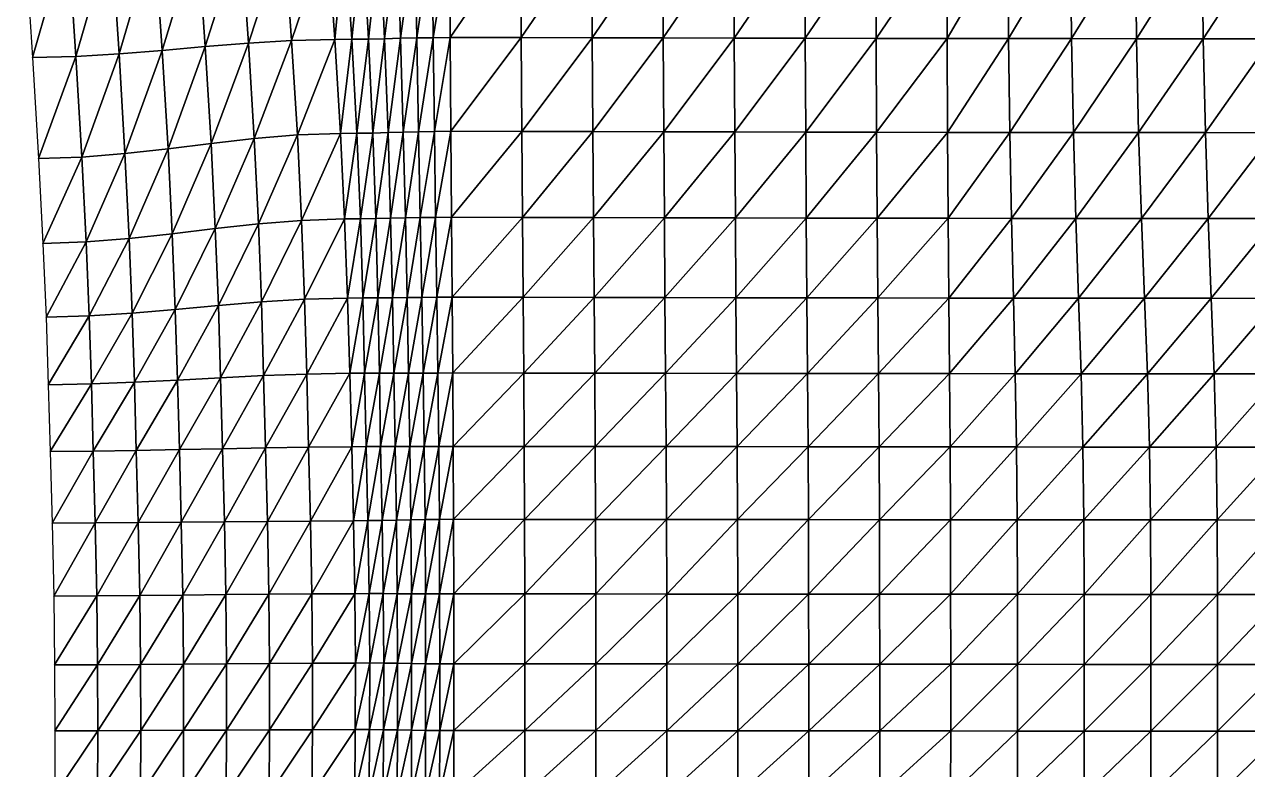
# Model space of a CAD drawing. Header units: millimetres. Extents: x -25.9 to 40.5, y -39.9 to 19.
# Drawn here: x -10.36 to 3.58, y -24.93 to -16.44 of the extents above; entities that cross this region are included whole.
import ezdxf

# ---------------------------------------------------------------- set-up
doc = ezdxf.new("R2010")
doc.units = ezdxf.units.MM
doc.layers.get('0').update_dxf_attribs({"color": 153, "true_color": 0x5890e1})

msp = doc.modelspace()

# ---------------------------------------------------------------- meshes
at = {"color": 81, "true_color": 0x99e499}
mesh = msp.add_polyface(dxfattribs=at)
corners = [(-2.271, -16.595, 13.534), (-3.08, -16.593, 13.652), (-3.073, -17.662, 13.647), (-3.888, -16.591, 13.769), (-3.882, -17.66, 13.767), (-4.697, -16.589, 13.886), (-4.691, -17.658, 13.885), (-5.506, -16.588, 14), (-4.702, -15.41, 13.862), (-5.51, -15.41, 13.975), (-5.499, -17.656, 14.001), (-2.275, -15.413, 13.523), (-3.084, -15.412, 13.636), (-3.893, -15.411, 13.749), (-5.699, -16.59, 14.041), (-5.887, -16.593, 14.083), (-5.866, -17.662, 14.083), (-5.71, -15.41, 14.016), (-5.909, -15.411, 14.056), (-5.687, -17.658, 14.041), (-5.513, -13.981, 13.914), (-5.737, -13.96, 13.955), (-5.515, -12.275, 13.818), (-5.79, -12.259, 13.859), (-5.965, -13.904, 13.995), (-2.42, -10.969, 13.372), (-2.35, -12.569, 13.439), (-1.53, -12.663, 13.344), (-2.298, -14.07, 13.491), (-3.159, -12.466, 13.533), (-3.107, -14.039, 13.596), (-3.229, -10.783, 13.454), (-3.956, -12.371, 13.626), (-3.912, -14.01, 13.701), (-4.015, -10.612, 13.534), (-4.741, -12.302, 13.721), (-4.714, -13.989, 13.807)]
mesh.append_faces([[corners[k] for k in face] for face in [(0, 1, 2), (1, 3, 4), (3, 5, 6), (7, 5, 8), (1, 0, 11), (3, 1, 12), (5, 3, 13), (14, 15, 16), (15, 14, 17), (7, 14, 19), (23, 21, 20), (17, 21, 24), (25, 26, 27), (28, 26, 29), (29, 30, 28), (31, 29, 26), (30, 29, 32), (32, 33, 30), (34, 32, 29), (33, 32, 35), (35, 36, 33), (8, 36, 20), (13, 33, 36), (12, 30, 33), (11, 28, 30), (36, 35, 22)]], dxfattribs={"vtx0": -1, "vtx1": -1, "vtx2": -1, "color": 81})
mesh.append_faces([[corners[k] for k in face] for face in [(5, 7, 10), (14, 7, 9), (21, 17, 9), (24, 18, 17), (36, 8, 13), (33, 13, 12), (30, 12, 11)]], dxfattribs={"vtx0": -1, "vtx2": -1, "color": 81})
mesh.append_faces([[corners[k] for k in face] for face in [(11, 12, 1), (12, 13, 3), (13, 8, 5), (9, 17, 14), (17, 18, 15), (9, 20, 21), (20, 22, 23), (22, 20, 36)]], dxfattribs={"vtx1": -1, "vtx2": -1, "color": 81})
mesh.append_faces([[corners[k] for k in face] for face in [(8, 9, 7), (20, 9, 8)]], dxfattribs={"vtx2": -1, "color": 81})
mesh = msp.add_polyface(dxfattribs=at)
corners = [(4.655, -16.604, 12.679), (3.853, -16.603, 12.753), (3.875, -17.673, 12.714), (4.67, -17.674, 12.633), (3.073, -16.602, 12.832), (3.098, -17.672, 12.8), (2.313, -16.601, 12.915), (2.337, -17.672, 12.89), (1.595, -17.671, 12.983), (3.904, -18.652, 12.664), (3.13, -18.651, 12.757), (2.37, -18.651, 12.852), (5.472, -15.421, 12.648), (4.646, -15.42, 12.711), (3.843, -15.419, 12.779), (3.061, -15.418, 12.851), (2.301, -15.417, 12.928), (1.573, -16.6, 13.003), (5.483, -17.675, 12.558), (4.69, -18.653, 12.576), (5.476, -16.604, 12.611), (1.559, -14.109, 13.004), (2.298, -14.091, 12.929), (2.296, -12.634, 12.922), (3.058, -14.072, 12.859), (3.056, -12.567, 12.856), (3.84, -14.054, 12.792), (3.838, -12.507, 12.793), (4.643, -14.042, 12.729), (4.642, -12.463, 12.732), (1.557, -12.694, 12.991), (2.295, -11.081, 12.905), (3.055, -10.962, 12.843), (3.837, -10.852, 12.782), (4.641, -10.772, 12.723), (5.469, -14.037, 12.667), (5.467, -12.446, 12.673), (1.562, -15.417, 13.009), (5.466, -10.741, 12.666)]
mesh.append_faces([[corners[k] for k in face] for face in [(0, 1, 2), (2, 3, 0), (1, 4, 5), (5, 2, 1), (4, 6, 7), (7, 5, 4), (8, 7, 6), (3, 2, 9), (2, 5, 10), (5, 7, 11), (1, 0, 13), (4, 1, 14), (6, 4, 15), (17, 6, 16), (18, 3, 19), (20, 0, 3), (21, 22, 23), (22, 24, 25), (25, 23, 22), (24, 26, 27), (27, 25, 24), (26, 28, 29), (29, 27, 26), (30, 23, 31), (23, 25, 32), (32, 31, 23), (25, 27, 33), (27, 29, 34), (35, 28, 13), (36, 29, 28), (24, 22, 16), (26, 24, 15), (28, 26, 14)]], dxfattribs={"vtx0": -1, "vtx1": -1, "vtx2": -1, "color": 81})
mesh.append_faces([[corners[k] for k in face] for face in [(28, 35, 36), (29, 36, 38)]], dxfattribs={"vtx0": -1, "vtx2": -1, "color": 81})
mesh.append_faces([[corners[k] for k in face] for face in [(12, 13, 0), (13, 14, 1), (14, 15, 4), (15, 16, 6), (37, 16, 22), (16, 15, 24), (15, 14, 26), (14, 13, 28)]], dxfattribs={"vtx1": -1, "vtx2": -1, "color": 81})
mesh = msp.add_polyface(dxfattribs=at)
corners = [(0.155, -16.599, 13.185), (0.854, -16.6, 13.093), (0.846, -15.416, 13.094), (0.151, -15.415, 13.184), (0.162, -17.67, 13.173), (2.301, -15.417, 12.928), (1.562, -15.417, 13.009), (1.573, -16.6, 13.003), (-0.653, -16.598, 13.3), (-1.462, -16.596, 13.416), (-1.456, -17.666, 13.407), (-2.271, -16.595, 13.534), (-2.265, -17.664, 13.527), (-0.658, -15.414, 13.297), (-1.467, -15.414, 13.41), (-2.275, -15.413, 13.523), (-0.647, -17.668, 13.289), (-0.671, -14.119, 13.278), (-0.698, -12.731, 13.245), (-1.53, -12.663, 13.344), (-1.486, -14.098, 13.385), (-1.589, -11.138, 13.287), (-2.35, -12.569, 13.439), (-2.298, -14.07, 13.491), (0.148, -14.126, 13.169), (0.146, -12.755, 13.142), (0.145, -11.302, 13.103), (-0.734, -11.26, 13.198), (0.843, -14.122, 13.083), (1.559, -14.109, 13.004), (1.557, -12.694, 12.991), (0.841, -12.738, 13.065), (2.296, -12.634, 12.922), (1.556, -11.191, 12.97), (0.84, -11.271, 13.036), (2.298, -14.091, 12.929)]
mesh.append_faces([[corners[k] for k in face] for face in [(0, 1, 2), (1, 7, 6), (8, 9, 10), (9, 11, 12), (9, 8, 13), (11, 9, 14), (0, 8, 16), (17, 18, 19), (19, 20, 17), (21, 19, 18), (20, 19, 22), (22, 23, 20), (18, 17, 24), (27, 18, 25), (14, 20, 23), (13, 17, 20), (28, 29, 30), (30, 31, 28), (32, 30, 29), (31, 30, 33), (33, 34, 31), (29, 28, 2), (35, 29, 6), (25, 31, 34), (24, 28, 31)]], dxfattribs={"vtx0": -1, "vtx1": -1, "vtx2": -1, "color": 81})
mesh.append_faces([[corners[k] for k in face] for face in [(1, 0, 4), (8, 0, 3), (17, 13, 3), (23, 15, 14), (20, 14, 13), (28, 24, 3), (34, 26, 25), (31, 25, 24)]], dxfattribs={"vtx0": -1, "vtx2": -1, "color": 81})
mesh.append_faces([[corners[k] for k in face] for face in [(5, 6, 7), (6, 2, 1), (3, 13, 8), (13, 14, 9), (14, 15, 11), (3, 24, 17), (24, 25, 18), (25, 26, 27), (3, 2, 28), (2, 6, 29)]], dxfattribs={"vtx1": -1, "vtx2": -1, "color": 81})
mesh.append_faces([[corners[k] for k in face] for face in [(2, 3, 0)]], dxfattribs={"vtx2": -1, "color": 81})
mesh = msp.add_polyface(dxfattribs=at)
corners = [(-5.887, -16.593, 14.083), (-6.071, -16.597, 14.125), (-6.041, -17.667, 14.125), (-6.255, -16.601, 14.168), (-6.214, -17.671, 14.168), (-6.439, -16.605, 14.21), (-6.389, -17.676, 14.211), (-6.627, -16.608, 14.252), (-6.569, -17.679, 14.252), (-6.82, -16.61, 14.293), (-6.707, -15.414, 14.219), (-6.906, -15.415, 14.26), (-6.756, -17.682, 14.293), (-5.909, -15.411, 14.056), (-6.108, -15.412, 14.097), (-6.308, -15.413, 14.138), (-6.507, -15.413, 14.178), (-7.313, -16.621, 14.308), (-7.805, -16.651, 14.32), (-7.74, -17.739, 14.323), (-8.297, -16.691, 14.33), (-8.231, -17.795, 14.333), (-8.788, -16.734, 14.339), (-8.721, -17.855, 14.342), (-9.28, -16.774, 14.349), (-9.212, -17.911, 14.352), (-9.772, -16.803, 14.361), (-9.704, -17.952, 14.365), (-7.399, -15.415, 14.275), (-10.265, -16.815, 14.376), (-9.864, -15.414, 14.353), (-10.357, -15.414, 14.368), (-7.892, -15.415, 14.291), (-8.385, -15.414, 14.306), (-8.878, -15.414, 14.322), (-9.371, -15.414, 14.337), (-7.248, -17.698, 14.31), (-6.641, -13.667, 14.112), (-6.419, -13.744, 14.074), (-6.193, -13.828, 14.034), (-9.995, -13.836, 14.322), (-9.505, -13.799, 14.301), (-9.018, -13.748, 14.277), (-8.531, -13.693, 14.253), (-8.044, -13.642, 14.229)]
mesh.append_faces([[corners[k] for k in face] for face in [(0, 1, 2), (1, 3, 4), (3, 5, 6), (5, 7, 8), (9, 7, 10), (1, 0, 13), (3, 1, 14), (5, 3, 15), (7, 5, 16), (17, 18, 19), (18, 20, 21), (20, 22, 23), (22, 24, 25), (24, 26, 27), (29, 26, 30), (18, 17, 28), (20, 18, 32), (22, 20, 33), (24, 22, 34), (26, 24, 35), (9, 17, 36)]], dxfattribs={"vtx0": -1, "vtx1": -1, "vtx2": -1, "color": 81})
mesh.append_faces([[corners[k] for k in face] for face in [(7, 9, 12), (17, 9, 11), (37, 16, 15), (38, 15, 14), (39, 14, 13)]], dxfattribs={"vtx0": -1, "vtx2": -1, "color": 81})
mesh.append_faces([[corners[k] for k in face] for face in [(13, 14, 1), (14, 15, 3), (15, 16, 5), (16, 10, 7), (11, 28, 17), (28, 32, 18), (32, 33, 20), (33, 34, 22), (34, 35, 24), (35, 30, 26), (31, 30, 40), (30, 35, 41), (35, 34, 42), (34, 33, 43), (33, 32, 44)]], dxfattribs={"vtx1": -1, "vtx2": -1, "color": 81})
mesh.append_faces([[corners[k] for k in face] for face in [(10, 11, 9), (30, 31, 29)]], dxfattribs={"vtx2": -1, "color": 81})
mesh = msp.add_polyface(dxfattribs=at)
corners = [(-7.74, -17.739, 14.323), (-7.248, -17.698, 14.31), (-7.313, -16.621, 14.308), (-8.231, -17.795, 14.333), (-7.805, -16.651, 14.32), (-8.721, -17.855, 14.342), (-8.297, -16.691, 14.33), (-9.212, -17.911, 14.352), (-8.788, -16.734, 14.339), (-9.704, -17.952, 14.365), (-9.28, -16.774, 14.349), (-7.692, -18.711, 14.305), (-7.201, -18.672, 14.288), (-8.183, -18.766, 14.319), (-8.673, -18.824, 14.332), (-9.164, -18.879, 14.346), (-9.655, -18.918, 14.363), (-7.657, -19.601, 14.271), (-7.166, -19.571, 14.248), (-8.148, -19.643, 14.292), (-8.639, -19.688, 14.311), (-9.129, -19.729, 14.331), (-9.62, -19.76, 14.354), (-7.632, -20.441, 14.226), (-7.141, -20.423, 14.196), (-8.122, -20.466, 14.253), (-8.613, -20.492, 14.28), (-9.104, -20.517, 14.308), (-9.595, -20.535, 14.338), (-10.196, -17.968, 14.382), (-9.772, -16.803, 14.361), (-10.265, -16.815, 14.376), (-10.147, -18.935, 14.385), (-10.111, -19.774, 14.381), (-10.086, -20.544, 14.37)]
mesh.append_faces([[corners[k] for k in face] for face in [(0, 1, 2), (3, 0, 4), (5, 3, 6), (7, 5, 8), (9, 7, 10), (1, 0, 11), (11, 12, 1), (0, 3, 13), (13, 11, 0), (3, 5, 14), (14, 13, 3), (5, 7, 15), (15, 14, 5), (7, 9, 16), (16, 15, 7), (12, 11, 17), (17, 18, 12), (11, 13, 19), (19, 17, 11), (13, 14, 20), (20, 19, 13), (14, 15, 21), (21, 20, 14), (15, 16, 22), (22, 21, 15), (18, 17, 23), (23, 24, 18), (17, 19, 25), (25, 23, 17), (19, 20, 26), (26, 25, 19), (20, 21, 27), (27, 26, 20), (21, 22, 28), (28, 27, 21), (29, 9, 30), (32, 16, 9), (33, 22, 16), (34, 28, 22)]], dxfattribs={"vtx0": -1, "vtx1": -1, "vtx2": -1, "color": 81})
mesh.append_faces([[corners[k] for k in face] for face in [(30, 31, 29), (9, 29, 32), (16, 32, 33), (22, 33, 34)]], dxfattribs={"vtx0": -1, "vtx2": -1, "color": 81})
mesh = msp.add_polyface(dxfattribs=at)
corners = [(-6.041, -17.667, 14.125), (-5.866, -17.662, 14.083), (-5.887, -16.593, 14.083), (-6.214, -17.671, 14.168), (-6.071, -16.597, 14.125), (-6.389, -17.676, 14.211), (-6.255, -16.601, 14.168), (-6.569, -17.679, 14.252), (-6.439, -16.605, 14.21), (-6.017, -18.644, 14.103), (-5.847, -18.64, 14.062), (-6.185, -18.647, 14.145), (-6.355, -18.65, 14.186), (-6.528, -18.653, 14.227), (-5.997, -19.551, 14.064), (-5.829, -19.55, 14.024), (-6.163, -19.553, 14.104), (-6.331, -19.554, 14.144), (-6.501, -19.556, 14.183), (-5.981, -20.412, 14.013), (-5.814, -20.412, 13.975), (-6.147, -20.412, 14.051), (-6.313, -20.412, 14.089), (-6.481, -20.412, 14.127), (-6.299, -21.248, 14.029), (-6.756, -17.682, 14.293), (-6.627, -16.608, 14.252), (-6.709, -18.655, 14.267), (-6.675, -19.557, 14.221), (-6.65, -20.414, 14.164), (-7.166, -19.571, 14.248), (-7.141, -20.423, 14.196), (-7.201, -18.672, 14.288), (-7.248, -17.698, 14.31), (-6.82, -16.61, 14.293)]
mesh.append_faces([[corners[k] for k in face] for face in [(0, 1, 2), (3, 0, 4), (5, 3, 6), (7, 5, 8), (1, 0, 9), (9, 10, 1), (0, 3, 11), (11, 9, 0), (3, 5, 12), (12, 11, 3), (5, 7, 13), (13, 12, 5), (10, 9, 14), (14, 15, 10), (9, 11, 16), (16, 14, 9), (11, 12, 17), (17, 16, 11), (12, 13, 18), (18, 17, 12), (15, 14, 19), (19, 20, 15), (14, 16, 21), (21, 19, 14), (16, 17, 22), (22, 21, 16), (17, 18, 23), (23, 22, 17), (21, 22, 24), (25, 7, 26), (27, 13, 7), (28, 18, 13), (29, 23, 18), (28, 30, 31), (27, 32, 30), (25, 33, 32)]], dxfattribs={"vtx0": -1, "vtx1": -1, "vtx2": -1, "color": 81})
mesh.append_faces([[corners[k] for k in face] for face in [(7, 25, 27), (13, 27, 28), (18, 28, 29), (31, 29, 28), (30, 28, 27), (32, 27, 25), (33, 25, 34)]], dxfattribs={"vtx0": -1, "vtx2": -1, "color": 81})
mesh = msp.add_polyface(dxfattribs=at)
corners = [(-3.073, -17.662, 13.647), (-2.265, -17.664, 13.527), (-2.271, -16.595, 13.534), (-3.882, -17.66, 13.767), (-3.08, -16.593, 13.652), (-4.691, -17.658, 13.885), (-3.888, -16.591, 13.769), (-3.066, -18.641, 13.625), (-3.875, -18.639, 13.745), (-4.684, -18.637, 13.864), (-2.257, -18.643, 13.505), (-3.059, -19.551, 13.59), (-3.867, -19.549, 13.709), (-4.676, -19.548, 13.828), (-2.25, -19.553, 13.47), (-3.052, -20.413, 13.543), (-3.86, -20.412, 13.662), (-4.669, -20.411, 13.781), (-4.663, -21.247, 13.727), (-5.499, -17.656, 14.001), (-4.697, -16.589, 13.886), (-5.492, -18.636, 13.981), (-5.485, -19.546, 13.946), (-5.478, -20.41, 13.9), (-5.472, -21.247, 13.847), (-5.866, -17.662, 14.083), (-5.687, -17.658, 14.041), (-5.699, -16.59, 14.041), (-5.847, -18.64, 14.062), (-5.673, -18.638, 14.021), (-5.829, -19.55, 14.024), (-5.659, -19.548, 13.985), (-5.814, -20.412, 13.975), (-5.647, -20.411, 13.937), (-5.802, -21.249, 13.919), (-5.637, -21.248, 13.883), (-5.506, -16.588, 14)]
mesh.append_faces([[corners[k] for k in face] for face in [(0, 1, 2), (3, 0, 4), (5, 3, 6), (1, 0, 7), (0, 3, 8), (8, 7, 0), (3, 5, 9), (9, 8, 3), (10, 7, 11), (7, 8, 12), (12, 11, 7), (8, 9, 13), (13, 12, 8), (14, 11, 15), (11, 12, 16), (16, 15, 11), (12, 13, 17), (17, 16, 12), (16, 17, 18), (19, 5, 20), (21, 9, 5), (22, 13, 9), (23, 17, 13), (25, 26, 27), (26, 25, 28), (28, 29, 26), (29, 28, 30), (30, 31, 29), (31, 30, 32), (32, 33, 31), (33, 32, 34), (23, 33, 35), (22, 31, 33), (21, 29, 31), (19, 26, 29)]], dxfattribs={"vtx0": -1, "vtx1": -1, "vtx2": -1, "color": 81})
mesh.append_faces([[corners[k] for k in face] for face in [(5, 19, 21), (9, 21, 22), (13, 22, 23), (17, 23, 24), (33, 23, 22), (31, 22, 21), (29, 21, 19), (26, 19, 36)]], dxfattribs={"vtx0": -1, "vtx2": -1, "color": 81})
mesh = msp.add_polyface(dxfattribs=at)
corners = [(2.313, -16.601, 12.915), (1.573, -16.6, 13.003), (1.595, -17.671, 12.983), (0.854, -16.6, 13.093), (0.869, -17.67, 13.078), (2.337, -17.672, 12.89), (1.623, -18.65, 12.95), (0.889, -18.649, 13.049), (2.37, -18.651, 12.852), (1.654, -19.559, 12.907), (0.911, -19.558, 13.01), (2.405, -19.56, 12.805), (1.682, -20.42, 12.855), (0.931, -20.419, 12.961), (0.162, -17.67, 13.173), (0.169, -18.648, 13.148), (0.176, -19.557, 13.113), (0.183, -20.418, 13.067), (-1.456, -17.666, 13.407), (-0.647, -17.668, 13.289), (-0.653, -16.598, 13.3), (-2.265, -17.664, 13.527), (-1.462, -16.596, 13.416), (-1.449, -18.645, 13.384), (-0.64, -18.647, 13.265), (-2.257, -18.643, 13.505), (-3.066, -18.641, 13.625), (-1.441, -19.555, 13.35), (-0.632, -19.556, 13.231), (-2.25, -19.553, 13.47), (-3.059, -19.551, 13.59), (-1.434, -20.416, 13.305), (-0.625, -20.417, 13.186), (-2.243, -20.415, 13.424), (-3.052, -20.413, 13.543), (0.155, -16.599, 13.185)]
mesh.append_faces([[corners[k] for k in face] for face in [(0, 1, 2), (1, 3, 4), (4, 2, 1), (5, 2, 6), (2, 4, 7), (7, 6, 2), (8, 6, 9), (6, 7, 10), (10, 9, 6), (11, 9, 12), (9, 10, 13), (13, 12, 9), (14, 4, 3), (15, 7, 4), (16, 10, 7), (17, 13, 10), (18, 19, 20), (21, 18, 22), (19, 18, 23), (23, 24, 19), (18, 21, 25), (25, 23, 18), (26, 25, 21), (24, 23, 27), (27, 28, 24), (23, 25, 29), (29, 27, 23), (30, 29, 25), (28, 27, 31), (31, 32, 28), (27, 29, 33), (33, 31, 27), (34, 33, 29), (16, 28, 32), (15, 24, 28), (14, 19, 24)]], dxfattribs={"vtx0": -1, "vtx1": -1, "vtx2": -1, "color": 81})
mesh.append_faces([[corners[k] for k in face] for face in [(4, 14, 15), (7, 15, 16), (10, 16, 17), (32, 17, 16), (28, 16, 15), (24, 15, 14), (19, 14, 35)]], dxfattribs={"vtx0": -1, "vtx2": -1, "color": 81})
mesh = msp.add_polyface(dxfattribs=at)
corners = [(6.363, -18.655, 12.435), (5.49, -18.654, 12.493), (5.497, -19.563, 12.418), (3.904, -18.652, 12.664), (4.69, -18.653, 12.576), (4.67, -17.674, 12.633), (3.13, -18.651, 12.757), (3.875, -17.673, 12.714), (2.37, -18.651, 12.852), (3.098, -17.672, 12.8), (1.623, -18.65, 12.95), (2.337, -17.672, 12.89), (3.934, -19.561, 12.607), (4.711, -19.562, 12.511), (3.165, -19.56, 12.705), (2.405, -19.56, 12.805), (1.654, -19.559, 12.907), (3.963, -20.422, 12.542), (4.731, -20.423, 12.44), (3.198, -20.421, 12.646), (2.438, -20.421, 12.75), (1.682, -20.42, 12.855), (3.984, -21.257, 12.473), (4.747, -21.257, 12.366), (3.223, -21.256, 12.581), (2.463, -21.255, 12.688), (1.704, -21.255, 12.796), (5.51, -21.258, 12.258), (4.754, -22.087, 12.291), (5.515, -22.088, 12.181), (5.504, -20.424, 12.339), (1.714, -22.085, 12.732), (2.474, -22.085, 12.622), (3.234, -22.086, 12.511), (3.994, -22.087, 12.401), (5.483, -17.675, 12.558)]
mesh.append_faces([[corners[k] for k in face] for face in [(3, 4, 5), (6, 3, 7), (8, 6, 9), (10, 8, 11), (4, 3, 12), (12, 13, 4), (3, 6, 14), (14, 12, 3), (6, 8, 15), (15, 14, 6), (16, 15, 8), (13, 12, 17), (17, 18, 13), (12, 14, 19), (19, 17, 12), (14, 15, 20), (20, 19, 14), (21, 20, 15), (18, 17, 22), (22, 23, 18), (17, 19, 24), (24, 22, 17), (19, 20, 25), (25, 24, 19), (26, 25, 20), (27, 23, 28), (30, 18, 23), (25, 26, 31), (2, 13, 18), (24, 25, 32), (1, 4, 13), (22, 24, 33), (23, 22, 34)]], dxfattribs={"vtx0": -1, "vtx1": -1, "vtx2": -1, "color": 81})
mesh.append_faces([[corners[k] for k in face] for face in [(0, 1, 2), (23, 27, 30), (18, 30, 2), (13, 2, 1), (4, 1, 35)]], dxfattribs={"vtx0": -1, "vtx2": -1, "color": 81})
mesh.append_faces([[corners[k] for k in face] for face in [(31, 32, 25), (32, 33, 24), (33, 34, 22), (34, 28, 23)]], dxfattribs={"vtx1": -1, "vtx2": -1, "color": 81})
mesh.append_faces([[corners[k] for k in face] for face in [(28, 29, 27)]], dxfattribs={"vtx2": -1, "color": 81})
mesh = msp.add_polyface(dxfattribs=at)
corners = [(-7.083, -22.929, 14.026), (-7.573, -22.933, 14.067), (-7.566, -23.721, 14.017), (-8.063, -22.937, 14.109), (-8.055, -23.725, 14.062), (-8.553, -22.941, 14.151), (-8.545, -23.728, 14.106), (-9.043, -22.945, 14.193), (-9.034, -23.732, 14.151), (-9.533, -22.949, 14.234), (-9.524, -23.735, 14.194), (-10.023, -22.953, 14.274), (-9.551, -22.117, 14.275), (-10.042, -22.121, 14.314), (-7.099, -22.098, 14.08), (-7.589, -22.102, 14.119), (-10.014, -23.737, 14.236), (-8.08, -22.106, 14.158), (-8.57, -22.11, 14.197), (-9.061, -22.113, 14.236), (-7.141, -20.423, 14.196), (-7.632, -20.441, 14.226), (-7.61, -21.264, 14.173), (-7.12, -21.256, 14.138), (-8.122, -20.466, 14.253), (-8.101, -21.274, 14.208), (-8.613, -20.492, 14.28), (-8.592, -21.284, 14.242), (-9.104, -20.517, 14.308), (-9.083, -21.294, 14.276), (-9.595, -20.535, 14.338), (-9.573, -21.302, 14.311), (-10.064, -21.307, 14.348), (-10.086, -20.544, 14.37)]
mesh.append_faces([[corners[k] for k in face] for face in [(0, 1, 2), (1, 3, 4), (4, 2, 1), (3, 5, 6), (6, 4, 3), (5, 7, 8), (7, 9, 10), (11, 9, 12), (3, 1, 15), (5, 3, 17), (7, 5, 18), (9, 7, 19), (20, 21, 22), (22, 23, 20), (21, 24, 25), (25, 22, 21), (24, 26, 27), (27, 25, 24), (26, 28, 29), (29, 27, 26), (28, 30, 31), (31, 29, 28), (29, 31, 12), (27, 29, 19), (25, 27, 18), (22, 25, 17), (32, 31, 30), (23, 22, 15)]], dxfattribs={"vtx0": -1, "vtx1": -1, "vtx2": -1, "color": 81})
mesh.append_faces([[corners[k] for k in face] for face in [(9, 11, 16), (31, 32, 13), (30, 33, 32)]], dxfattribs={"vtx0": -1, "vtx2": -1, "color": 81})
mesh.append_faces([[corners[k] for k in face] for face in [(14, 15, 1), (15, 17, 3), (17, 18, 5), (18, 19, 7), (19, 12, 9), (13, 12, 31), (12, 19, 29), (19, 18, 27), (18, 17, 25), (17, 15, 22), (15, 14, 23)]], dxfattribs={"vtx1": -1, "vtx2": -1, "color": 81})
mesh.append_faces([[corners[k] for k in face] for face in [(12, 13, 11)]], dxfattribs={"vtx2": -1, "color": 81})
mesh = msp.add_polyface(dxfattribs=at)
corners = [(-5.814, -20.412, 13.975), (-5.981, -20.412, 14.013), (-5.968, -21.249, 13.956), (-6.147, -20.412, 14.051), (-6.133, -21.249, 13.992), (-6.299, -21.248, 14.029), (-6.313, -20.412, 14.089), (-6.481, -20.412, 14.127), (-6.464, -21.249, 14.065), (-6.608, -22.094, 14.041), (-6.445, -22.092, 14.005), (-6.629, -21.251, 14.101), (-6.282, -22.09, 13.969), (-6.119, -22.087, 13.934), (-5.956, -22.085, 13.898), (-5.802, -21.249, 13.919), (-6.65, -20.414, 14.164), (-5.949, -22.927, 13.843), (-6.109, -22.926, 13.879), (-6.105, -23.719, 13.824), (-5.946, -23.722, 13.788), (-6.269, -22.924, 13.914), (-6.264, -23.716, 13.86), (-6.43, -22.924, 13.95), (-6.424, -23.715, 13.896), (-6.592, -22.926, 13.986), (-6.586, -23.716, 13.932), (-5.793, -22.082, 13.862), (-7.566, -23.721, 14.017), (-7.076, -23.718, 13.974), (-7.083, -22.929, 14.026), (-7.099, -22.098, 14.08), (-7.573, -22.933, 14.067), (-7.12, -21.256, 14.138), (-7.141, -20.423, 14.196)]
mesh.append_faces([[corners[k] for k in face] for face in [(0, 1, 2), (1, 3, 4), (4, 2, 1), (5, 4, 3), (6, 7, 8), (8, 5, 6), (5, 8, 10), (4, 5, 12), (2, 4, 13), (15, 2, 14), (11, 8, 7), (17, 18, 19), (19, 20, 17), (18, 21, 22), (22, 19, 18), (21, 23, 24), (24, 22, 21), (25, 23, 10), (26, 24, 23), (18, 17, 14), (21, 18, 13), (23, 21, 12), (28, 29, 30), (32, 30, 31), (25, 30, 29), (11, 33, 31), (16, 34, 33)]], dxfattribs={"vtx0": -1, "vtx1": -1, "vtx2": -1, "color": 81})
mesh.append_faces([[corners[k] for k in face] for face in [(8, 11, 9), (7, 16, 11), (23, 25, 26), (30, 25, 9), (29, 26, 25), (33, 11, 16)]], dxfattribs={"vtx0": -1, "vtx2": -1, "color": 81})
mesh.append_faces([[corners[k] for k in face] for face in [(9, 10, 8), (10, 12, 5), (12, 13, 4), (13, 14, 2), (27, 14, 17), (14, 13, 18), (13, 12, 21), (12, 10, 23), (9, 31, 30)]], dxfattribs={"vtx1": -1, "vtx2": -1, "color": 81})
mesh.append_faces([[corners[k] for k in face] for face in [(10, 9, 25), (31, 9, 11)]], dxfattribs={"vtx2": -1, "color": 81})
mesh = msp.add_polyface(dxfattribs=at)
corners = [(-2.243, -20.415, 13.424), (-3.052, -20.413, 13.543), (-3.046, -21.249, 13.489), (-3.86, -20.412, 13.662), (-3.854, -21.248, 13.608), (-4.663, -21.247, 13.727), (-5.468, -22.078, 13.791), (-4.659, -22.079, 13.671), (-5.472, -21.247, 13.847), (-3.85, -22.079, 13.551), (-3.041, -22.08, 13.431), (-2.237, -21.25, 13.371), (-4.669, -20.411, 13.781), (-3.039, -22.93, 13.373), (-3.848, -22.929, 13.494), (-3.847, -23.726, 13.435), (-4.656, -22.928, 13.616), (-4.655, -23.726, 13.558), (-5.465, -22.927, 13.736), (-5.464, -23.725, 13.68), (-2.233, -22.081, 13.312), (-5.802, -21.249, 13.919), (-5.637, -21.248, 13.883), (-5.647, -20.411, 13.937), (-5.968, -21.249, 13.956), (-5.814, -20.412, 13.975), (-5.63, -22.08, 13.827), (-5.478, -20.41, 13.9), (-5.956, -22.085, 13.898), (-5.793, -22.082, 13.862), (-5.627, -22.928, 13.772), (-5.788, -22.928, 13.808), (-5.786, -23.724, 13.752), (-5.626, -23.726, 13.716), (-5.949, -22.927, 13.843), (-5.946, -23.722, 13.788)]
mesh.append_faces([[corners[k] for k in face] for face in [(0, 1, 2), (1, 3, 4), (4, 2, 1), (5, 4, 3), (4, 5, 7), (2, 4, 9), (11, 2, 10), (8, 5, 12), (13, 14, 15), (14, 16, 17), (17, 15, 14), (18, 16, 7), (19, 17, 16), (14, 13, 10), (16, 14, 9), (21, 22, 23), (24, 21, 25), (8, 22, 26), (22, 21, 29), (30, 31, 32), (32, 33, 30), (31, 34, 35), (35, 32, 31), (31, 30, 26), (34, 31, 29), (18, 30, 33)]], dxfattribs={"vtx0": -1, "vtx1": -1, "vtx2": -1, "color": 81})
mesh.append_faces([[corners[k] for k in face] for face in [(5, 8, 6), (16, 18, 19), (22, 8, 27), (30, 18, 6), (33, 19, 18)]], dxfattribs={"vtx0": -1, "vtx2": -1, "color": 81})
mesh.append_faces([[corners[k] for k in face] for face in [(6, 7, 5), (7, 9, 4), (9, 10, 2), (20, 10, 13), (10, 9, 14), (9, 7, 16), (28, 29, 21), (29, 26, 22), (6, 26, 30), (26, 29, 31)]], dxfattribs={"vtx1": -1, "vtx2": -1, "color": 81})
mesh.append_faces([[corners[k] for k in face] for face in [(7, 6, 18), (26, 6, 8)]], dxfattribs={"vtx2": -1, "color": 81})
mesh = msp.add_polyface(dxfattribs=at)
corners = [(1.716, -22.934, 12.666), (0.956, -22.933, 12.777), (0.957, -23.731, 12.711), (0.196, -22.933, 12.888), (0.954, -22.084, 12.842), (0.194, -22.083, 12.952), (0.197, -23.73, 12.82), (1.714, -22.085, 12.732), (2.438, -20.421, 12.75), (1.682, -20.42, 12.855), (1.704, -21.255, 12.796), (0.931, -20.419, 12.961), (0.946, -21.254, 12.904), (0.189, -21.253, 13.013), (0.183, -20.418, 13.067), (-0.625, -20.417, 13.186), (-1.434, -20.416, 13.305), (-1.428, -21.251, 13.252), (-0.619, -21.252, 13.133), (-2.243, -20.415, 13.424), (-2.237, -21.25, 13.371), (-3.046, -21.249, 13.489), (-0.615, -22.083, 13.072), (-3.041, -22.08, 13.431), (-2.233, -22.081, 13.312), (-1.424, -22.082, 13.192), (-0.613, -22.932, 13.008), (-1.422, -22.931, 13.13), (-1.421, -23.729, 13.065), (-0.612, -23.73, 12.942), (-2.23, -22.93, 13.251), (-2.229, -23.728, 13.188), (-3.039, -22.93, 13.373), (-3.038, -23.727, 13.312)]
mesh.append_faces([[corners[k] for k in face] for face in [(0, 1, 2), (3, 1, 4), (1, 0, 7), (8, 9, 10), (9, 11, 12), (12, 10, 9), (10, 12, 4), (13, 12, 11), (15, 16, 17), (17, 18, 15), (16, 19, 20), (20, 17, 16), (21, 20, 19), (13, 18, 22), (14, 15, 18), (17, 20, 24), (18, 17, 25), (26, 27, 28), (28, 29, 26), (27, 30, 31), (31, 28, 27), (30, 32, 33), (33, 31, 30), (27, 26, 22), (30, 27, 25), (32, 30, 24), (3, 26, 29)]], dxfattribs={"vtx0": -1, "vtx1": -1, "vtx2": -1, "color": 81})
mesh.append_faces([[corners[k] for k in face] for face in [(1, 3, 6), (12, 13, 5), (11, 14, 13), (18, 13, 14), (26, 3, 5), (29, 6, 3)]], dxfattribs={"vtx0": -1, "vtx2": -1, "color": 81})
mesh.append_faces([[corners[k] for k in face] for face in [(7, 4, 1), (5, 4, 12), (4, 7, 10), (23, 24, 20), (24, 25, 17), (25, 22, 18), (5, 22, 26), (22, 25, 27), (25, 24, 30)]], dxfattribs={"vtx1": -1, "vtx2": -1, "color": 81})
mesh.append_faces([[corners[k] for k in face] for face in [(4, 5, 3), (22, 5, 13)]], dxfattribs={"vtx2": -1, "color": 81})
mesh = msp.add_polyface(dxfattribs=at)
corners = [(4.757, -22.937, 12.22), (3.997, -22.936, 12.331), (3.998, -23.734, 12.263), (4.758, -23.735, 12.152), (3.236, -22.936, 12.443), (3.237, -23.733, 12.375), (2.476, -22.935, 12.555), (2.477, -23.733, 12.488), (1.716, -22.934, 12.666), (1.717, -23.732, 12.6), (3.998, -24.494, 12.193), (4.758, -24.495, 12.083), (3.238, -24.493, 12.304), (2.477, -24.492, 12.416), (1.717, -24.492, 12.528), (3.997, -25.229, 12.116), (4.757, -25.23, 12.008), (3.237, -25.228, 12.225), (2.477, -25.227, 12.335), (1.717, -25.227, 12.445), (3.996, -25.953, 12.027), (3.236, -25.953, 12.133), (2.476, -25.952, 12.241), (1.716, -25.951, 12.347), (5.515, -22.088, 12.181), (4.754, -22.087, 12.291), (3.994, -22.087, 12.401), (3.234, -22.086, 12.511), (5.517, -25.23, 11.904), (4.756, -25.954, 11.922), (2.474, -22.085, 12.622), (5.518, -24.495, 11.976), (1.714, -22.085, 12.732), (5.518, -23.736, 12.043), (5.517, -22.938, 12.11)]
mesh.append_faces([[corners[k] for k in face] for face in [(0, 1, 2), (2, 3, 0), (1, 4, 5), (5, 2, 1), (4, 6, 7), (7, 5, 4), (6, 8, 9), (9, 7, 6), (3, 2, 10), (10, 11, 3), (2, 5, 12), (12, 10, 2), (5, 7, 13), (13, 12, 5), (7, 9, 14), (14, 13, 7), (11, 10, 15), (15, 16, 11), (10, 12, 17), (17, 15, 10), (12, 13, 18), (18, 17, 12), (13, 14, 19), (19, 18, 13), (16, 15, 20), (15, 17, 21), (17, 18, 22), (22, 21, 17), (18, 19, 23), (23, 22, 18), (1, 0, 25), (4, 1, 26), (28, 16, 29), (6, 4, 27), (31, 11, 16), (8, 6, 30), (33, 3, 11), (34, 0, 3)]], dxfattribs={"vtx0": -1, "vtx1": -1, "vtx2": -1, "color": 81})
mesh.append_faces([[corners[k] for k in face] for face in [(24, 25, 0), (25, 26, 1), (26, 27, 4), (27, 30, 6), (30, 32, 8)]], dxfattribs={"vtx1": -1, "vtx2": -1, "color": 81})
mesh = msp.add_polyface(dxfattribs=at)
corners = [(-9.034, -23.732, 14.151), (-8.545, -23.728, 14.106), (-8.553, -22.941, 14.151), (-9.524, -23.735, 14.194), (-9.043, -22.945, 14.193), (-7.566, -23.721, 14.017), (-8.055, -23.725, 14.062), (-8.055, -24.48, 14.008), (-7.566, -24.478, 13.962), (-8.544, -24.483, 14.055), (-9.033, -24.485, 14.101), (-9.522, -24.487, 14.146), (-8.059, -25.216, 13.942), (-7.57, -25.216, 13.894), (-8.547, -25.217, 13.99), (-9.036, -25.217, 14.037), (-9.524, -25.217, 14.084), (-8.064, -25.943, 13.856), (-7.576, -25.944, 13.808), (-8.553, -25.942, 13.904), (-9.041, -25.941, 13.953), (-9.529, -25.939, 14), (-7.088, -25.946, 13.76), (-7.581, -26.676, 13.696), (-8.069, -26.674, 13.743), (-8.557, -26.671, 13.791), (-9.045, -26.669, 13.839), (-9.533, -26.666, 13.887), (-10.014, -23.737, 14.236), (-9.533, -22.949, 14.234), (-10.011, -24.488, 14.189), (-10.013, -25.217, 14.129), (-10.017, -25.938, 14.046), (-10.021, -26.663, 13.933)]
mesh.append_faces([[corners[k] for k in face] for face in [(0, 1, 2), (3, 0, 4), (5, 6, 7), (7, 8, 5), (6, 1, 9), (9, 7, 6), (1, 0, 10), (10, 9, 1), (0, 3, 11), (11, 10, 0), (8, 7, 12), (12, 13, 8), (7, 9, 14), (14, 12, 7), (9, 10, 15), (15, 14, 9), (10, 11, 16), (16, 15, 10), (13, 12, 17), (17, 18, 13), (12, 14, 19), (19, 17, 12), (14, 15, 20), (20, 19, 14), (15, 16, 21), (21, 20, 15), (22, 18, 23), (18, 17, 24), (17, 19, 25), (25, 24, 17), (19, 20, 26), (26, 25, 19), (20, 21, 27), (27, 26, 20), (28, 3, 29), (30, 11, 3), (31, 16, 11), (32, 21, 16), (33, 27, 21)]], dxfattribs={"vtx0": -1, "vtx1": -1, "vtx2": -1, "color": 81})
mesh.append_faces([[corners[k] for k in face] for face in [(3, 28, 30), (11, 30, 31), (16, 31, 32), (21, 32, 33)]], dxfattribs={"vtx0": -1, "vtx2": -1, "color": 81})
mesh = msp.add_polyface(dxfattribs=at)
corners = [(-3.847, -23.726, 13.435), (-3.038, -23.727, 13.312), (-3.039, -22.93, 13.373), (-3.847, -24.486, 13.368), (-3.038, -24.487, 13.243), (-4.655, -23.726, 13.558), (-4.655, -24.485, 13.493), (-3.847, -25.221, 13.29), (-3.038, -25.222, 13.163), (-4.656, -25.22, 13.416), (-3.848, -25.945, 13.194), (-3.039, -25.946, 13.066), (-4.657, -25.945, 13.322), (-2.231, -25.947, 12.938), (-3.04, -26.673, 12.949), (-3.849, -26.672, 13.078), (-4.658, -26.672, 13.207), (-5.464, -24.484, 13.617), (-5.464, -23.725, 13.68), (-5.465, -25.22, 13.542), (-5.466, -25.944, 13.451), (-5.466, -26.671, 13.337), (-5.626, -23.726, 13.716), (-5.786, -23.724, 13.752), (-5.787, -24.484, 13.69), (-5.626, -24.485, 13.653), (-5.946, -23.722, 13.788), (-5.946, -24.481, 13.727), (-5.788, -25.22, 13.616), (-5.627, -25.221, 13.579), (-5.949, -25.219, 13.654), (-5.79, -25.946, 13.526), (-5.628, -25.945, 13.488), (-5.952, -25.946, 13.564), (-5.792, -26.674, 13.412), (-5.629, -26.673, 13.375)]
mesh.append_faces([[corners[k] for k in face] for face in [(0, 1, 2), (1, 0, 3), (3, 4, 1), (0, 5, 6), (6, 3, 0), (4, 3, 7), (7, 8, 4), (3, 6, 9), (9, 7, 3), (8, 7, 10), (10, 11, 8), (7, 9, 12), (12, 10, 7), (13, 11, 14), (11, 10, 15), (10, 12, 16), (17, 6, 5), (19, 9, 6), (20, 12, 9), (21, 16, 12), (22, 23, 24), (24, 25, 22), (23, 26, 27), (27, 24, 23), (25, 24, 28), (28, 29, 25), (24, 27, 30), (30, 28, 24), (29, 28, 31), (31, 32, 29), (33, 31, 28), (32, 31, 34), (20, 32, 35), (19, 29, 32), (17, 25, 29), (18, 22, 25)]], dxfattribs={"vtx0": -1, "vtx1": -1, "vtx2": -1, "color": 81})
mesh.append_faces([[corners[k] for k in face] for face in [(5, 18, 17), (6, 17, 19), (9, 19, 20), (12, 20, 21), (32, 20, 19), (29, 19, 17), (25, 17, 18)]], dxfattribs={"vtx0": -1, "vtx2": -1, "color": 81})
mesh = msp.add_polyface(dxfattribs=at)
corners = [(0.957, -23.731, 12.711), (1.717, -23.732, 12.6), (1.716, -22.934, 12.666), (0.957, -24.491, 12.637), (1.717, -24.492, 12.528), (0.957, -25.226, 12.553), (1.717, -25.227, 12.445), (0.956, -25.95, 12.452), (1.716, -25.951, 12.347), (0.955, -26.677, 12.332), (0.197, -23.73, 12.82), (0.956, -22.933, 12.777), (0.197, -24.49, 12.744), (0.196, -25.225, 12.657), (0.196, -25.949, 12.554), (0.195, -26.676, 12.431), (-0.612, -23.73, 12.942), (-1.421, -23.729, 13.065), (-1.42, -24.488, 12.993), (-0.612, -24.489, 12.869), (-2.229, -23.728, 13.188), (-2.229, -24.488, 13.118), (-3.038, -23.727, 13.312), (-3.038, -24.487, 13.243), (-1.421, -25.224, 12.91), (-0.612, -25.224, 12.783), (-2.23, -25.223, 13.036), (-3.038, -25.222, 13.163), (-1.422, -25.948, 12.81), (-0.613, -25.949, 12.682), (-2.231, -25.947, 12.938), (-3.039, -25.946, 13.066), (-1.423, -26.675, 12.69), (-2.232, -26.674, 12.819), (-0.614, -26.676, 12.561)]
mesh.append_faces([[corners[k] for k in face] for face in [(0, 1, 2), (1, 0, 3), (3, 4, 1), (4, 3, 5), (5, 6, 4), (6, 5, 7), (7, 8, 6), (8, 7, 9), (10, 0, 11), (12, 3, 0), (13, 5, 3), (14, 7, 5), (16, 17, 18), (18, 19, 16), (17, 20, 21), (21, 18, 17), (20, 22, 23), (23, 21, 20), (19, 18, 24), (24, 25, 19), (18, 21, 26), (26, 24, 18), (21, 23, 27), (27, 26, 21), (25, 24, 28), (28, 29, 25), (24, 26, 30), (30, 28, 24), (26, 27, 31), (31, 30, 26), (29, 28, 32), (28, 30, 33), (14, 29, 34), (13, 25, 29), (12, 19, 25), (10, 16, 19)]], dxfattribs={"vtx0": -1, "vtx1": -1, "vtx2": -1, "color": 81})
mesh.append_faces([[corners[k] for k in face] for face in [(0, 10, 12), (3, 12, 13), (5, 13, 14), (7, 14, 15), (29, 14, 13), (25, 13, 12), (19, 12, 10)]], dxfattribs={"vtx0": -1, "vtx2": -1, "color": 81})
mesh = msp.add_polyface(dxfattribs=at)
corners = [(-5.946, -23.722, 13.788), (-6.105, -23.719, 13.824), (-6.105, -24.478, 13.764), (-5.946, -24.481, 13.727), (-6.264, -23.716, 13.86), (-6.265, -24.476, 13.8), (-6.424, -23.715, 13.896), (-6.426, -24.474, 13.837), (-6.109, -25.217, 13.691), (-5.949, -25.219, 13.654), (-6.27, -25.215, 13.729), (-6.431, -25.214, 13.766), (-5.788, -25.22, 13.616), (-5.952, -25.946, 13.564), (-6.114, -25.946, 13.601), (-6.275, -25.945, 13.639), (-6.437, -25.946, 13.677), (-5.79, -25.946, 13.526), (-5.955, -26.676, 13.45), (-6.117, -26.677, 13.488), (-6.28, -26.678, 13.526), (-6.443, -26.68, 13.564), (-6.588, -24.475, 13.873), (-6.586, -23.716, 13.932), (-6.593, -25.216, 13.803), (-6.6, -25.948, 13.714), (-6.605, -26.682, 13.602), (-7.076, -23.718, 13.974), (-7.566, -23.721, 14.017), (-7.566, -24.478, 13.962), (-7.077, -24.477, 13.917), (-7.57, -25.216, 13.894), (-7.082, -25.215, 13.848), (-7.576, -25.944, 13.808), (-7.088, -25.946, 13.76), (-7.093, -26.679, 13.648)]
mesh.append_faces([[corners[k] for k in face] for face in [(0, 1, 2), (2, 3, 0), (1, 4, 5), (5, 2, 1), (4, 6, 7), (7, 5, 4), (3, 2, 8), (8, 9, 3), (2, 5, 10), (10, 8, 2), (5, 7, 11), (11, 10, 5), (12, 9, 13), (9, 8, 14), (14, 13, 9), (8, 10, 15), (15, 14, 8), (10, 11, 16), (16, 15, 10), (17, 13, 18), (13, 14, 19), (14, 15, 20), (15, 16, 21), (22, 7, 6), (24, 11, 7), (25, 16, 11), (27, 28, 29), (29, 30, 27), (30, 29, 31), (31, 32, 30), (32, 31, 33), (33, 34, 32), (25, 34, 35), (24, 32, 34), (22, 30, 32), (23, 27, 30)]], dxfattribs={"vtx0": -1, "vtx1": -1, "vtx2": -1, "color": 81})
mesh.append_faces([[corners[k] for k in face] for face in [(6, 23, 22), (7, 22, 24), (11, 24, 25), (16, 25, 26), (34, 25, 24), (32, 24, 22), (30, 22, 23)]], dxfattribs={"vtx0": -1, "vtx2": -1, "color": 81})

doc.saveas('drawing.dxf')
